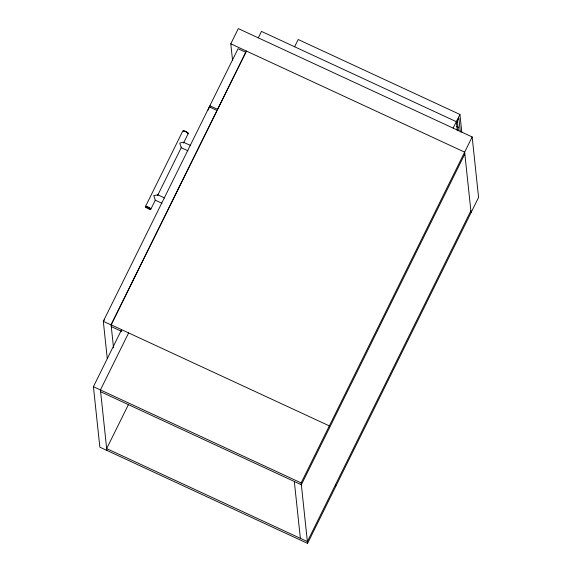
<?xml version="1.0" encoding="UTF-8"?>
<svg xmlns="http://www.w3.org/2000/svg" width="572" height="572" viewBox="0 0 572 572"><rect width="100%" height="100%" fill="white"/><g stroke="black" fill="none" stroke-linecap="round" stroke-linejoin="round"><path stroke-width="0.86" d="M208.079 110.167L209.295 106.885L217.088 110.496L111.104 324.939L103.31 321.328L209.295 106.885M145.502 206.478L182.783 131.038A3.032 0.608 26.3 0 1 186.15 131.946A3.032 0.608 26.3 0 1 187.923 133.755M232.568 60.46L230.795 43.808L238.317 28.6L472.157 136.937L478.578 197.404L307.572 543.4L99.843 447.161L93.422 386.693L121.607 329.665M150.929 208.994L155.248 200.257M157.6 195.495L181.546 147.054M183.505 143.086L188.217 133.555M209.86 105.741L238.045 48.713L245.838 52.324L217.653 109.352L209.86 105.741L210.046 107.515M113.542 347.919L111.09 324.789L246.389 51.03M258.344 37.759L261.475 31.41L456.349 121.693L457.285 130.545M128.629 332.911L100.436 389.947L106.857 450.414M294.609 46.761L298.184 39.518L459.924 114.45L461.804 132.161M128.593 404.24L106.664 448.598L307.378 541.584L470.87 210.796M453.21 128.035L459.924 114.45M456.463 122.751L458.844 117.925L460.331 131.91M307.572 543.4L301.151 482.932L472.157 136.937M464.836 153.954L301.344 484.749L100.629 391.756M104.34 319.877L103.31 321.328L107.257 358.487M157.407 195.402L157.915 194.866L164.579 197.955M157.915 194.866L153.811 195.56L155.284 200.186L161.947 203.274M456.442 126.391L458.765 127.47M456.799 129.522L458.344 130.237L457.314 120.563M230.795 43.808L464.643 152.145L471.063 212.612M190.526 145.452L183.283 142.199L179.758 143.057L181.231 147.683L187.902 150.772M111.09 324.789L329.343 425.897L329.536 427.713M111.283 326.598L121.8 331.474M93.422 386.693L301.151 482.932M335.571 484.555L335.764 486.364M294.33 481.495L300.364 538.338M149.635 208.973A3.01 0.601 26.3 0 1 148.291 208.444M150.6 209.18A3.01 0.601 26.3 0 0 149.499 207.758A3.01 0.601 26.3 0 0 145.824 206.299A3.032 0.608 26.3 0 0 145.903 207M145.982 207.364A2.688 0.536 26.3 0 0 149.657 209.23A2.688 0.536 26.3 0 0 149.557 208.272A2.688 0.536 26.3 0 0 145.917 206.742A2.688 0.536 26.3 0 0 146.017 207.386M183.598 131.338A2.688 0.536 26.3 0 1 185.6 131.374A2.688 0.536 26.3 0 1 187.795 133.283"/></g></svg>
